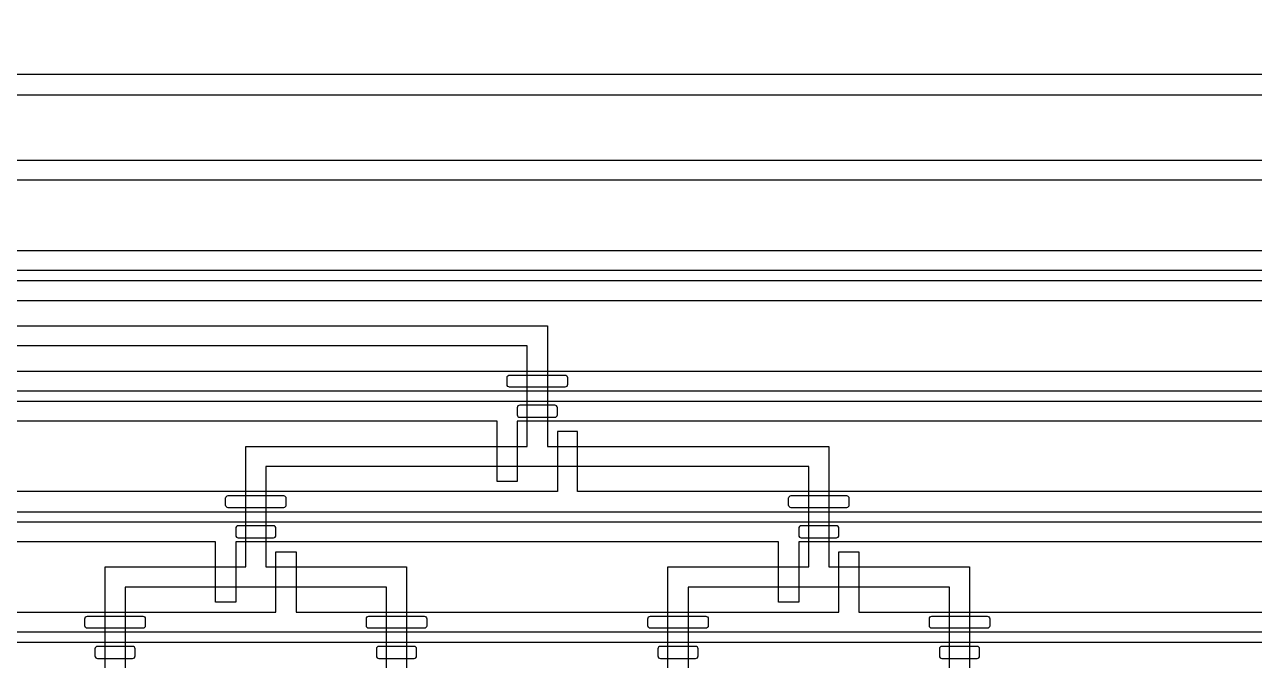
# Model space of a CAD drawing. Extents: x 0 to 194465, y -118660 to 40475.
# Drawn here: x 35762 to 41879, y 23058 to 26222 of the extents above; entities that cross this region are included whole.
import ezdxf

# ---------------------------------------------------------------- set-up
doc = ezdxf.new("R2010")
doc.units = 13
doc.layers.add('Control 2 - Push down', color=1, linetype='Continuous')
doc.layers.add('Flow', color=5, linetype='Continuous')

msp = doc.modelspace()

# ---------------------------------------------------------------- linework, layer by layer
at = {"layer": 'Control 2 - Push down'}
for points in [[(41962.498876, 25873.1072), (41962.498876, 25973.1072), (29812.498876, 25973.1072), (29812.498876, 26323.1072), (29712.498876, 26323.1072), (29712.498876, 25973.1072), (14832.498876, 25973.1072), (14832.498876, 20773.1072), (11590.709554, 20773.1072), (11590.709554, 20673.1072), (14932.498876, 20673.1072), (14932.498876, 25873.1072)], [(44962.498876, 25448.1072), (29812.498876, 25448.1072), (29812.498876, 25148.1072), (29712.498876, 25148.1072), (29712.498876, 25448.1072), (17032.498876, 25448.1072), (17032.498876, 7273.1072), (29712.498876, 7273.1072), (29712.498876, 7573.1072), (29812.498876, 7573.1072), (29812.498876, 7273.1072), (30462.498876, 7273.1072), (30462.498876, 7173.1072), (16932.498876, 7173.1072), (16932.498876, 25548.1072), (44962.498876, 25548.1072)], [(17232.498876, 24998.1072), (17232.498876, 7723.1072), (36062.498876, 7723.1072), (36062.498876, 7623.1072), (30112.498876, 7623.1072), (30112.498876, 7323.1072), (30012.498876, 7323.1072), (30012.498876, 7623.1072), (17132.498876, 7623.1072), (17132.498876, 25098.1072), (30012.498876, 25098.1072), (30012.498876, 25398.1072), (30112.498876, 25398.1072), (30112.498876, 25098.1072), (44962.498876, 25098.1072), (44962.498876, 24998.1072)], [(35412.498876, 24848.1072), (35412.498876, 24548.1072), (35312.498876, 24548.1072), (35312.498876, 24848.1072), (24212.498876, 24848.1072), (24212.498876, 24548.1072), (24112.498876, 24548.1072), (24112.498876, 24848.1072), (17432.498876, 24848.1072), (17432.498876, 7873.1072), (24112.498876, 7873.1072), (24112.498876, 8173.1072), (24212.498876, 8173.1072), (24212.498876, 7873.1072), (35312.498876, 7873.1072), (35312.498876, 8173.1072), (35412.498876, 8173.1072), (35412.498876, 7873.1072), (36062.498876, 7873.1072), (36062.498876, 7773.1072), (17332.498876, 7773.1072), (17332.498876, 24948.1072), (44962.498876, 24948.1072), (44962.498876, 24848.1072)], [(17632.498876, 24398.1072), (17632.498876, 8323.1072), (38862.498876, 8323.1072), (38862.498876, 8223.1072), (35712.498876, 8223.1072), (35712.498876, 7923.1072), (35612.498876, 7923.1072), (35612.498876, 8223.1072), (24512.498876, 8223.1072), (24512.498876, 7923.1072), (24412.498876, 7923.1072), (24412.498876, 8223.1072), (17532.498876, 8223.1072), (17532.498876, 24498.1072), (24412.498876, 24498.1072), (24412.498876, 24798.1072), (24512.498876, 24798.1072), (24512.498876, 24498.1072), (35612.498876, 24498.1072), (35612.498876, 24798.1072), (35712.498876, 24798.1072), (35712.498876, 24498.1072), (44962.498876, 24498.1072), (44962.498876, 24398.1072)]]:
    msp.add_lwpolyline(points, close=True, dxfattribs=at)
for points in [[(38162.498876, 24430.6072), (38162.498876, 24465.6072, -0.414214), (38174.998876, 24478.1072), (38449.998876, 24478.1072, -0.414214), (38462.498876, 24465.6072), (38462.498876, 24430.6072, -0.414214), (38449.998876, 24418.1072), (38174.998876, 24418.1072, -0.414214)], [(38399.998876, 24328.1072), (38224.998876, 24328.1072, 0.414214), (38212.498876, 24315.6072), (38212.498876, 24280.6072, 0.414214), (38224.998876, 24268.1072), (38399.998876, 24268.1072, 0.414214), (38412.498876, 24280.6072), (38412.498876, 24315.6072, 0.414214)], [(36762.498876, 23830.6072), (36762.498876, 23865.6072, -0.414214), (36774.998876, 23878.1072), (37049.998876, 23878.1072, -0.414214), (37062.498876, 23865.6072), (37062.498876, 23830.6072, -0.414214), (37049.998876, 23818.1072), (36774.998876, 23818.1072, -0.414214)], [(39562.498876, 23830.6072), (39562.498876, 23865.6072, -0.414214), (39574.998876, 23878.1072), (39849.998876, 23878.1072, -0.414214), (39862.498876, 23865.6072), (39862.498876, 23830.6072, -0.414214), (39849.998876, 23818.1072), (39574.998876, 23818.1072, -0.414214)], [(36999.998876, 23728.1072), (36824.998876, 23728.1072, 0.414214), (36812.498876, 23715.6072), (36812.498876, 23680.6072, 0.414214), (36824.998876, 23668.1072), (36999.998876, 23668.1072, 0.414214), (37012.498876, 23680.6072), (37012.498876, 23715.6072, 0.414214)], [(39799.998876, 23728.1072), (39624.998876, 23728.1072, 0.414214), (39612.498876, 23715.6072), (39612.498876, 23680.6072, 0.414214), (39624.998876, 23668.1072), (39799.998876, 23668.1072, 0.414214), (39812.498876, 23680.6072), (39812.498876, 23715.6072, 0.414214)], [(36062.498876, 23230.6072), (36062.498876, 23265.6072, -0.414214), (36074.998876, 23278.1072), (36349.998876, 23278.1072, -0.414214), (36362.498876, 23265.6072), (36362.498876, 23230.6072, -0.414214), (36349.998876, 23218.1072), (36074.998876, 23218.1072, -0.414214)], [(37462.498876, 23230.6072), (37462.498876, 23265.6072, -0.414214), (37474.998876, 23278.1072), (37749.998876, 23278.1072, -0.414214), (37762.498876, 23265.6072), (37762.498876, 23230.6072, -0.414214), (37749.998876, 23218.1072), (37474.998876, 23218.1072, -0.414214)], [(38862.498876, 23230.6072), (38862.498876, 23265.6072, -0.414214), (38874.998876, 23278.1072), (39149.998876, 23278.1072, -0.414214), (39162.498876, 23265.6072), (39162.498876, 23230.6072, -0.414214), (39149.998876, 23218.1072), (38874.998876, 23218.1072, -0.414214)], [(40262.498876, 23230.6072), (40262.498876, 23265.6072, -0.414214), (40274.998876, 23278.1072), (40549.998876, 23278.1072, -0.414214), (40562.498876, 23265.6072), (40562.498876, 23230.6072, -0.414214), (40549.998876, 23218.1072), (40274.998876, 23218.1072, -0.414214)], [(36299.998876, 23128.1072), (36124.998876, 23128.1072, 0.414214), (36112.498876, 23115.6072), (36112.498876, 23080.6072, 0.414214), (36124.998876, 23068.1072), (36299.998876, 23068.1072, 0.414214), (36312.498876, 23080.6072), (36312.498876, 23115.6072, 0.414214)], [(37699.998876, 23128.1072), (37524.998876, 23128.1072, 0.414214), (37512.498876, 23115.6072), (37512.498876, 23080.6072, 0.414214), (37524.998876, 23068.1072), (37699.998876, 23068.1072, 0.414214), (37712.498876, 23080.6072), (37712.498876, 23115.6072, 0.414214)], [(39099.998876, 23128.1072), (38924.998876, 23128.1072, 0.414214), (38912.498876, 23115.6072), (38912.498876, 23080.6072, 0.414214), (38924.998876, 23068.1072), (39099.998876, 23068.1072, 0.414214), (39112.498876, 23080.6072), (39112.498876, 23115.6072, 0.414214)], [(40499.998876, 23128.1072), (40324.998876, 23128.1072, 0.414214), (40312.498876, 23115.6072), (40312.498876, 23080.6072, 0.414214), (40324.998876, 23068.1072), (40499.998876, 23068.1072, 0.414214), (40512.498876, 23080.6072), (40512.498876, 23115.6072, 0.414214)]]:
    msp.add_lwpolyline(points, format="xyb", close=True, dxfattribs=at)
for points in [[(17732.498876, 24348.1072), (44962.498876, 24348.1072), (44962.498876, 24248.1072), (38212.498876, 24248.1072), (38212.498876, 23948.1072), (38112.498876, 23948.1072), (38112.498876, 24248.1072), (32612.498876, 24248.1072), (32612.498876, 23948.1072), (32512.498876, 23948.1072), (32512.498876, 24248.1072), (27012.498876, 24248.1072), (27012.498876, 23948.1072), (26912.498876, 23948.1072), (26912.498876, 24248.1072), (21412.498876, 24248.1072), (21412.498876, 23948.1072), (21312.498876, 23948.1072), (21312.498876, 24248.1072), (17832.498876, 24248.1072)], [(18032.498876, 23798.1072), (44962.498876, 23798.1072), (44962.498876, 23898.1072), (38512.498876, 23898.1072), (38512.498876, 24198.1072), (38412.498876, 24198.1072), (38412.498876, 23898.1072), (32912.498876, 23898.1072), (32912.498876, 24198.1072), (32812.498876, 24198.1072), (32812.498876, 23898.1072), (27312.498876, 23898.1072), (27312.498876, 24198.1072), (27212.498876, 24198.1072), (27212.498876, 23898.1072), (21712.498876, 23898.1072), (21712.498876, 24198.1072), (21612.498876, 24198.1072), (21612.498876, 23898.1072), (17932.498876, 23898.1072)], [(18132.498876, 23748.1072), (44962.498876, 23748.1072), (44962.498876, 23648.1072), (39612.498876, 23648.1072), (39612.498876, 23348.1072), (39512.498876, 23348.1072), (39512.498876, 23648.1072), (36812.498876, 23648.1072), (36812.498876, 23348.1072), (36712.498876, 23348.1072), (36712.498876, 23648.1072), (34012.498876, 23648.1072)], [(34312.498876, 23298.1072), (37012.498876, 23298.1072), (37012.498876, 23598.1072), (37112.498876, 23598.1072), (37112.498876, 23298.1072), (39812.498876, 23298.1072), (39812.498876, 23598.1072), (39912.498876, 23598.1072), (39912.498876, 23298.1072), (44962.498876, 23298.1072), (44962.498876, 23198.1072), (18432.498876, 23198.1072)], [(19212.498876, 23148.1072), (44962.498876, 23148.1072)]]:
    msp.add_lwpolyline(points, dxfattribs=at)
at = {"layer": 'Flow'}
for points in [[(35562.498876, 24723.1072), (38362.498876, 24723.1072), (38362.498876, 24123.1072), (39762.498876, 24123.1072), (39762.498876, 23523.1072), (40462.498876, 23523.1072), (40462.498876, 23173.1072), (40462.498876, 22923.1072)], [(35562.498876, 22623.1072), (35862.498876, 22623.1072), (35862.498876, 22923.1072), (36162.498876, 22923.1072), (36162.498876, 23173.1072), (36162.498876, 23523.1072), (36862.498876, 23523.1072), (36862.498876, 24123.1072), (38262.498876, 24123.1072), (38262.498876, 24623.1072), (32762.498876, 24623.1072)], [(38962.498876, 22923.1072), (38962.498876, 23173.1072), (38962.498876, 23523.1072), (39662.498876, 23523.1072), (39662.498876, 24023.1072), (36962.498876, 24023.1072), (36962.498876, 23523.1072), (37662.498876, 23523.1072), (37662.498876, 23173.1072), (37662.498876, 22923.1072)], [(37562.498876, 22923.1072), (37562.498876, 23173.1072), (37562.498876, 23423.1072), (36262.498876, 23423.1072), (36262.498876, 23173.1072), (36262.498876, 22923.1072)], [(40362.498876, 22923.1072), (40362.498876, 23173.1072), (40362.498876, 23423.1072), (39062.498876, 23423.1072), (39062.498876, 23173.1072), (39062.498876, 22923.1072)]]:
    msp.add_lwpolyline(points, dxfattribs=at)

doc.saveas('drawing.dxf')
